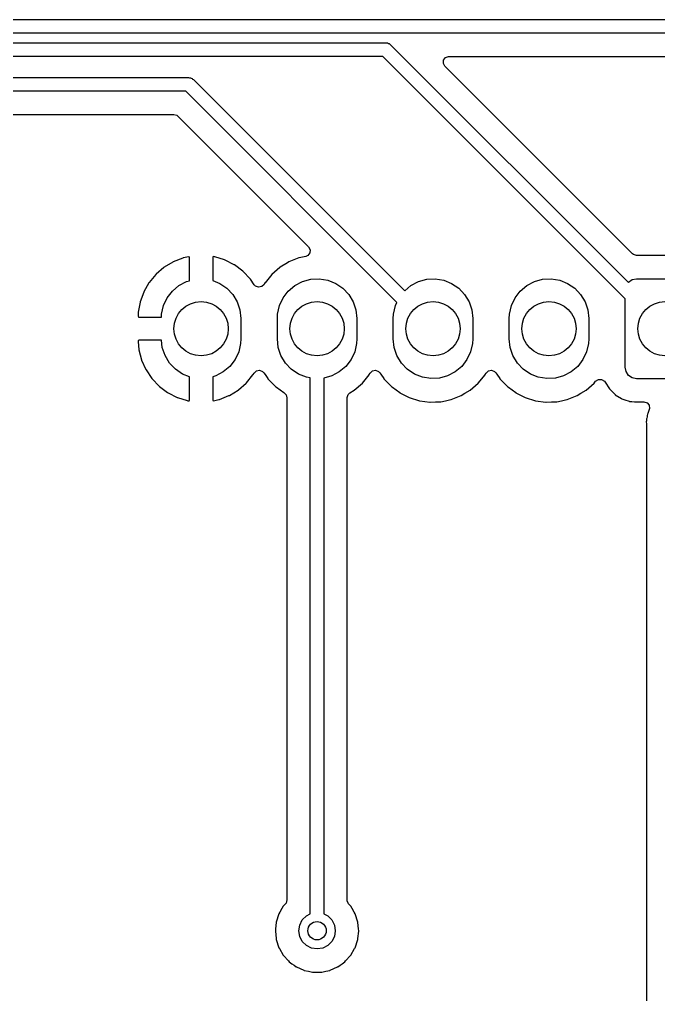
# Model space of a CAD drawing. Extents: x 51 to 243, y -135 to -54.
# Drawn here: x 140.8 to 154.8, y -75.56 to -54.21 of the extents above; entities that cross this region are included whole.
import ezdxf

# ---------------------------------------------------------------- set-up
doc = ezdxf.new("R2010")
doc.units = 0
doc.layers.add('BLACK', color=7, linetype='CONTINUOUS')

msp = doc.modelspace()

# ---------------------------------------------------------------- linework, layer by layer
at = {"layer": 'BLACK', "linetype": 'CONTINUOUS'}
for p, q in [((55.88, -54.206), (160.528, -54.206)), ((160.466, -54.506), (55.9421, -54.506)), ((72.4456, -54.714), (148.824, -54.714)), ((148.824, -54.714), (148.843, -54.7191)), ((148.843, -54.7191), (148.863, -54.7191)), ((148.863, -54.7191), (148.88, -54.729)), ((148.88, -54.729), (148.899, -54.7341)), ((148.899, -54.7341), (148.913, -54.7481)), ((148.913, -54.7481), (148.93, -54.7579)), ((148.93, -54.7579), (154.138, -59.9659)), ((148.762, -55.014), (72.5077, -55.014)), ((154.07, -60.3221), (148.762, -55.014)), ((150.087, -55.1673), (150.092, -55.0965)), ((150.092, -55.0965), (150.134, -55.0396)), ((150.134, -55.0396), (150.201, -55.0148)), ((150.201, -55.0148), (150.21, -55.0145)), ((150.21, -55.0145), (160.203, -55.0145)), ((150.121, -55.2296), (150.087, -55.1673)), ((154.231, -59.3396), (150.121, -55.2296)), ((72.39, -55.476), (144.506, -55.476)), ((144.506, -55.476), (144.525, -55.4811)), ((144.525, -55.4811), (144.545, -55.4811)), ((144.545, -55.4811), (144.562, -55.491)), ((144.562, -55.491), (144.581, -55.4961)), ((144.581, -55.4961), (144.595, -55.5101)), ((144.595, -55.5101), (144.612, -55.5199)), ((144.612, -55.5199), (149.239, -60.1472)), ((144.444, -55.776), (72.4521, -55.776)), ((149.07, -60.4023), (144.444, -55.776)), ((120.258, -56.2845), (144.181, -56.2845)), ((144.181, -56.2845), (144.249, -56.3045)), ((144.249, -56.3045), (144.27, -56.3214)), ((144.27, -56.3214), (145.777, -57.8281)), ((145.777, -57.8281), (147.135, -59.1861)), ((147.121, -59.3761), (147.072, -59.3986)), ((147.164, -59.3193), (147.121, -59.3761)), ((147.135, -59.1861), (147.169, -59.2485)), ((147.169, -59.2485), (147.164, -59.3193)), ((154.252, -59.3565), (154.231, -59.3396)), ((154.32, -59.3765), (154.252, -59.3565)), ((155.61, -59.3765), (154.32, -59.3765)), ((144.161, -59.519), (143.97, -59.6348)), ((144.17, -59.5143), (144.161, -59.519)), ((144.378, -59.4323), (144.17, -59.5143)), ((144.388, -59.4293), (144.378, -59.4323)), ((144.511, -59.4033), (144.388, -59.4293)), ((144.522, -59.4048), (144.511, -59.4033)), ((144.526, -59.4184), (144.522, -59.4048)), ((144.526, -59.9278), (144.526, -59.4184)), ((145.038, -59.4032), (145.034, -59.4163)), ((145.034, -59.4163), (145.034, -59.9251)), ((145.052, -59.401), (145.038, -59.4032)), ((145.072, -59.4036), (145.052, -59.401)), ((145.082, -59.4059), (145.072, -59.4036)), ((145.295, -59.472), (145.082, -59.4059)), ((145.305, -59.476), (145.295, -59.472)), ((145.504, -59.5772), (145.305, -59.476)), ((145.513, -59.5828), (145.504, -59.5772)), ((145.692, -59.716), (145.513, -59.5828)), ((146.673, -59.535), (146.509, -59.6344)), ((146.705, -59.5158), (146.673, -59.535)), ((146.922, -59.4299), (146.705, -59.5158)), ((146.928, -59.4288), (146.922, -59.4299)), ((147.072, -59.3986), (146.928, -59.4288)), ((146.928, -59.4288), (146.928, -59.4288)), ((143.785, -59.795), (143.644, -59.9675)), ((143.793, -59.7873), (143.785, -59.795)), ((143.961, -59.6411), (143.793, -59.7873)), ((143.97, -59.6348), (143.961, -59.6411)), ((145.7, -59.7231), (145.692, -59.716)), ((145.854, -59.8846), (145.7, -59.7231)), ((146.328, -59.7905), (146.18, -59.9714)), ((146.505, -59.6372), (146.328, -59.7905)), ((146.509, -59.6344), (146.505, -59.6372)), ((146.509, -59.6344), (146.509, -59.6344)), ((143.638, -59.9763), (143.527, -60.1703)), ((143.644, -59.9675), (143.638, -59.9763)), ((144.294, -60.0337), (144.46, -59.9461)), ((144.46, -59.9461), (144.526, -59.9278)), ((145.034, -59.9251), (145.188, -59.9868)), ((145.188, -59.9868), (145.344, -60.0925)), ((145.861, -59.8928), (145.854, -59.8846)), ((145.944, -60.017), (145.861, -59.8928)), ((145.972, -60.0462), (145.944, -60.017)), ((146.158, -60.009), (146.107, -60.0583)), ((146.177, -59.976), (146.158, -60.009)), ((146.18, -59.9714), (146.177, -59.976)), ((146.177, -59.976), (146.177, -59.976)), ((146.834, -60.0337), (147, -59.9461)), ((147, -59.9461), (147.181, -59.8962)), ((147.181, -59.8962), (147.369, -59.8864)), ((147.369, -59.8864), (147.554, -59.917)), ((147.554, -59.917), (147.728, -59.9868)), ((147.728, -59.9868), (147.884, -60.0925)), ((149.374, -60.0337), (149.54, -59.9461)), ((149.54, -59.9461), (149.721, -59.8962)), ((149.721, -59.8962), (149.909, -59.8864)), ((149.909, -59.8864), (150.094, -59.917)), ((150.094, -59.917), (150.268, -59.9868)), ((150.268, -59.9868), (150.424, -60.0925)), ((151.914, -60.0337), (152.08, -59.9461)), ((152.08, -59.9461), (152.261, -59.8962)), ((152.261, -59.8962), (152.449, -59.8864)), ((152.449, -59.8864), (152.634, -59.917)), ((152.634, -59.917), (152.808, -59.9868)), ((152.808, -59.9868), (152.964, -60.0925)), ((154.138, -59.9659), (154.143, -59.9582)), ((154.143, -59.9582), (154.224, -59.904)), ((154.224, -59.904), (154.32, -59.885)), ((154.32, -59.885), (155.56, -59.885)), ((143.523, -60.1799), (143.447, -60.3897)), ((143.527, -60.1703), (143.523, -60.1799)), ((144.036, -60.3043), (144.15, -60.155)), ((144.15, -60.155), (144.294, -60.0337)), ((145.344, -60.0925), (145.473, -60.229)), ((145.473, -60.229), (145.57, -60.3901)), ((146.038, -60.0722), (145.972, -60.0462)), ((146.107, -60.0583), (146.038, -60.0722)), ((146.576, -60.3043), (146.69, -60.155)), ((146.69, -60.155), (146.834, -60.0337)), ((147.884, -60.0925), (148.013, -60.229)), ((148.013, -60.229), (148.11, -60.3901)), ((149.239, -60.1472), (149.374, -60.0337)), ((150.424, -60.0925), (150.553, -60.229)), ((150.553, -60.229), (150.65, -60.3901)), ((151.656, -60.3043), (151.77, -60.155)), ((151.77, -60.155), (151.914, -60.0337)), ((152.964, -60.0925), (153.093, -60.229)), ((153.093, -60.229), (153.19, -60.3901)), ((143.444, -60.4), (143.404, -60.6208)), ((143.447, -60.3897), (143.444, -60.4)), ((143.956, -60.4746), (144.036, -60.3043)), ((145.57, -60.3901), (145.63, -60.5682)), ((146.496, -60.4746), (146.576, -60.3043)), ((148.11, -60.3901), (148.17, -60.5682)), ((149.036, -60.4746), (149.07, -60.4023)), ((150.65, -60.3901), (150.71, -60.5682)), ((151.576, -60.4746), (151.656, -60.3043)), ((153.19, -60.3901), (153.25, -60.5682)), ((154.07, -61.825), (154.07, -60.3221)), ((143.403, -60.629), (143.402, -60.6479)), ((143.402, -60.6479), (143.402, -60.6508)), ((143.402, -60.6508), (143.402, -60.7079)), ((143.404, -60.6208), (143.403, -60.629)), ((143.912, -60.726), (143.915, -60.658)), ((143.915, -60.658), (143.956, -60.4746)), ((145.63, -60.5682), (145.65, -60.755)), ((146.45, -60.755), (146.455, -60.658)), ((146.455, -60.658), (146.496, -60.4746)), ((148.17, -60.5682), (148.19, -60.755)), ((148.99, -60.755), (148.995, -60.658)), ((148.995, -60.658), (149.036, -60.4746)), ((150.71, -60.5682), (150.73, -60.755)), ((151.53, -60.755), (151.535, -60.658)), ((151.535, -60.658), (151.576, -60.4746)), ((153.25, -60.5682), (153.27, -60.755)), ((143.402, -60.7079), (143.406, -60.7231)), ((143.406, -60.7231), (143.408, -60.7243)), ((143.408, -60.7243), (143.416, -60.726)), ((143.416, -60.726), (143.912, -60.726)), ((145.65, -60.755), (145.65, -61.205)), ((146.45, -61.205), (146.45, -60.755)), ((148.19, -60.755), (148.19, -61.205)), ((148.99, -61.205), (148.99, -60.755)), ((150.73, -60.755), (150.73, -61.205)), ((151.53, -61.205), (151.53, -60.755)), ((153.27, -60.755), (153.27, -61.205)), ((143.404, -61.2399), (143.402, -61.2475)), ((143.402, -61.2475), (143.402, -61.2611)), ((143.402, -61.2611), (143.402, -61.2664)), ((143.402, -61.2664), (143.416, -61.4327)), ((143.405, -61.2385), (143.404, -61.2399)), ((143.42, -61.234), (143.405, -61.2385)), ((143.913, -61.234), (143.42, -61.234)), ((143.93, -61.3918), (143.913, -61.234)), ((145.65, -61.205), (145.645, -61.302)), ((146.47, -61.3918), (146.45, -61.205)), ((148.19, -61.205), (148.185, -61.302)), ((149.01, -61.3918), (148.99, -61.205)), ((150.73, -61.205), (150.725, -61.302)), ((151.55, -61.3918), (151.53, -61.205)), ((153.27, -61.205), (153.265, -61.302)), ((143.416, -61.4327), (143.418, -61.4432)), ((143.418, -61.4432), (143.474, -61.6592)), ((143.99, -61.5699), (143.93, -61.3918)), ((145.604, -61.4854), (145.524, -61.6557)), ((145.645, -61.302), (145.604, -61.4854)), ((146.53, -61.5699), (146.47, -61.3918)), ((148.144, -61.4854), (148.064, -61.6557)), ((148.185, -61.302), (148.144, -61.4854)), ((149.07, -61.5699), (149.01, -61.3918)), ((150.684, -61.4854), (150.604, -61.6557)), ((150.725, -61.302), (150.684, -61.4854)), ((151.61, -61.5699), (151.55, -61.3918)), ((153.224, -61.4854), (153.144, -61.6557)), ((153.265, -61.302), (153.224, -61.4854)), ((143.474, -61.6592), (143.478, -61.6692)), ((143.478, -61.6692), (143.569, -61.8727)), ((144.087, -61.731), (143.99, -61.5699)), ((145.524, -61.6557), (145.41, -61.805)), ((146.627, -61.731), (146.53, -61.5699)), ((148.064, -61.6557), (147.95, -61.805)), ((149.167, -61.731), (149.07, -61.5699)), ((150.604, -61.6557), (150.49, -61.805)), ((151.707, -61.731), (151.61, -61.5699)), ((153.144, -61.6557), (153.03, -61.805)), ((143.569, -61.8727), (143.575, -61.882)), ((143.575, -61.882), (143.699, -62.0672)), ((144.216, -61.8675), (144.087, -61.731)), ((144.372, -61.9732), (144.216, -61.8675)), ((145.266, -61.9263), (145.1, -62.0139)), ((145.41, -61.805), (145.266, -61.9263)), ((145.941, -61.951), (145.992, -61.9017)), ((145.992, -61.9017), (146.062, -61.8879)), ((146.062, -61.8879), (146.128, -61.9138)), ((146.128, -61.9138), (146.155, -61.943)), ((146.756, -61.8675), (146.627, -61.731)), ((146.912, -61.9732), (146.756, -61.8675)), ((147.806, -61.9263), (147.64, -62.0139)), ((147.95, -61.805), (147.806, -61.9263)), ((148.481, -61.9515), (148.532, -61.9022)), ((148.532, -61.9022), (148.602, -61.8883)), ((148.602, -61.8883), (148.668, -61.9143)), ((148.668, -61.9143), (148.695, -61.9434)), ((149.296, -61.8675), (149.167, -61.731)), ((149.452, -61.9732), (149.296, -61.8675)), ((150.346, -61.9263), (150.18, -62.0139)), ((150.49, -61.805), (150.346, -61.9263)), ((151.021, -61.9515), (151.072, -61.9022)), ((151.072, -61.9022), (151.142, -61.8883)), ((151.142, -61.8883), (151.208, -61.9143)), ((151.208, -61.9143), (151.235, -61.9434)), ((151.836, -61.8675), (151.707, -61.731)), ((151.992, -61.9732), (151.836, -61.8675)), ((152.886, -61.9263), (152.72, -62.0139)), ((153.03, -61.805), (152.886, -61.9263)), ((154.089, -61.9207), (154.07, -61.825)), ((154.143, -62.0018), (154.089, -61.9207)), ((143.699, -62.0672), (143.706, -62.0754)), ((143.706, -62.0754), (143.86, -62.2369)), ((144.526, -62.0349), (144.372, -61.9732)), ((144.526, -62.5437), (144.526, -62.0349)), ((145.1, -62.0139), (145.034, -62.0322)), ((145.034, -62.0322), (145.034, -62.5416)), ((145.775, -62.165), (145.916, -61.9925)), ((145.916, -61.9925), (145.922, -61.9837)), ((145.922, -61.9837), (145.941, -61.951)), ((146.155, -61.943), (146.18, -61.9806)), ((146.18, -61.9806), (146.242, -62.0719)), ((146.242, -62.0719), (146.245, -62.0758)), ((146.245, -62.0758), (146.245, -62.0758)), ((146.245, -62.0758), (146.274, -62.1058)), ((146.274, -62.1058), (146.403, -62.2412)), ((147.086, -62.043), (146.912, -61.9732)), ((147.17, -62.0569), (147.086, -62.043)), ((147.17, -73.801), (147.17, -62.0569)), ((147.64, -62.0139), (147.47, -62.0608)), ((147.47, -62.0608), (147.47, -73.801)), ((148.312, -62.1695), (148.46, -61.9886)), ((148.46, -61.9886), (148.463, -61.984)), ((148.463, -61.984), (148.481, -61.9515)), ((148.463, -61.984), (148.463, -61.984)), ((148.695, -61.9434), (148.715, -61.9727)), ((148.715, -61.9727), (148.782, -62.0719)), ((148.782, -62.0719), (148.785, -62.0758)), ((148.785, -62.0758), (148.785, -62.0758)), ((148.785, -62.0758), (148.814, -62.1058)), ((148.814, -62.1058), (148.943, -62.2412)), ((149.626, -62.043), (149.452, -61.9732)), ((149.811, -62.0736), (149.626, -62.043)), ((149.999, -62.0638), (149.811, -62.0736)), ((150.18, -62.0139), (149.999, -62.0638)), ((150.852, -62.1695), (151, -61.9886)), ((151, -61.9886), (151.003, -61.984)), ((151.003, -61.984), (151.021, -61.9515)), ((151.003, -61.984), (151.003, -61.984)), ((151.235, -61.9434), (151.255, -61.9727)), ((151.255, -61.9727), (151.322, -62.0719)), ((151.322, -62.0719), (151.325, -62.0758)), ((151.325, -62.0758), (151.325, -62.0758)), ((151.325, -62.0758), (151.354, -62.1058)), ((151.354, -62.1058), (151.483, -62.2412)), ((152.166, -62.043), (151.992, -61.9732)), ((152.351, -62.0736), (152.166, -62.043)), ((152.539, -62.0638), (152.351, -62.0736)), ((152.72, -62.0139), (152.539, -62.0638)), ((153.392, -62.1695), (153.422, -62.1322)), ((153.422, -62.1322), (153.481, -62.0922)), ((153.481, -62.0922), (153.552, -62.0903)), ((153.552, -62.0903), (153.613, -62.127)), ((153.613, -62.127), (153.628, -62.1494)), ((153.628, -62.1494), (153.628, -62.1489)), ((153.628, -62.1489), (153.722, -62.2993)), ((154.224, -62.056), (154.143, -62.0018)), ((154.32, -62.075), (154.224, -62.056)), ((155.56, -62.075), (154.32, -62.075)), ((143.86, -62.2369), (143.868, -62.244)), ((143.868, -62.244), (144.047, -62.3772)), ((145.399, -62.441), (145.59, -62.3252)), ((145.59, -62.3252), (145.599, -62.3189)), ((145.599, -62.3189), (145.767, -62.1727)), ((145.767, -62.1727), (145.775, -62.165)), ((146.403, -62.2412), (146.408, -62.2444)), ((146.408, -62.2444), (146.433, -62.263)), ((146.433, -62.263), (146.591, -62.3808)), ((148.039, -62.3811), (148.135, -62.3228)), ((148.135, -62.3228), (148.312, -62.1695)), ((148.943, -62.2412), (148.948, -62.2444)), ((148.948, -62.2444), (148.973, -62.263)), ((148.973, -62.263), (149.131, -62.3808)), ((150.56, -62.3927), (150.671, -62.3256)), ((150.671, -62.3256), (150.675, -62.3228)), ((150.671, -62.3256), (150.671, -62.3256)), ((150.675, -62.3228), (150.852, -62.1695)), ((151.483, -62.2412), (151.488, -62.2444)), ((151.488, -62.2444), (151.513, -62.263)), ((151.513, -62.263), (151.671, -62.3808)), ((153.1, -62.3927), (153.211, -62.3256)), ((153.211, -62.3256), (153.215, -62.3228)), ((153.211, -62.3256), (153.211, -62.3256)), ((153.215, -62.3228), (153.392, -62.1695)), ((153.722, -62.2993), (153.847, -62.4243)), ((144.047, -62.3772), (144.056, -62.3828)), ((144.056, -62.3828), (144.255, -62.484)), ((144.255, -62.484), (144.265, -62.488)), ((144.265, -62.488), (144.478, -62.5541)), ((144.478, -62.5541), (144.488, -62.5564)), ((144.488, -62.5564), (144.508, -62.559)), ((144.508, -62.559), (144.522, -62.5568)), ((144.522, -62.5568), (144.526, -62.5437)), ((145.034, -62.5416), (145.038, -62.5552)), ((145.038, -62.5552), (145.049, -62.5567)), ((145.049, -62.5567), (145.172, -62.5307)), ((145.172, -62.5307), (145.182, -62.5277)), ((145.182, -62.5277), (145.39, -62.4457)), ((145.39, -62.4457), (145.399, -62.441)), ((146.591, -62.3808), (146.596, -62.3832)), ((146.596, -62.3832), (146.6, -62.386)), ((146.6, -62.386), (146.599, -62.3878)), ((146.599, -62.3878), (146.644, -62.4304)), ((146.644, -62.4304), (146.661, -62.494)), ((146.661, -62.494), (146.661, -73.4932)), ((147.978, -62.4888), (147.999, -62.4207)), ((147.978, -73.4932), (147.978, -62.4888)), ((147.999, -62.4207), (148.039, -62.3811)), ((149.131, -62.3808), (149.136, -62.3832)), ((149.136, -62.3832), (149.136, -62.3832)), ((149.136, -62.3832), (149.335, -62.4844)), ((149.335, -62.4844), (149.339, -62.4868)), ((149.339, -62.4868), (149.563, -62.5562)), ((149.563, -62.5562), (149.568, -62.5569)), ((149.568, -62.5569), (149.568, -62.5569)), ((149.568, -62.5569), (149.79, -62.5862)), ((149.912, -62.5826), (150.029, -62.5782)), ((150.029, -62.5782), (150.131, -62.5567)), ((150.131, -62.5567), (150.252, -62.5312)), ((150.252, -62.5312), (150.258, -62.5301)), ((150.252, -62.5312), (150.252, -62.5312)), ((150.258, -62.5301), (150.475, -62.4442)), ((150.475, -62.4442), (150.56, -62.3927)), ((151.671, -62.3808), (151.676, -62.3832)), ((151.676, -62.3832), (151.676, -62.3832)), ((151.676, -62.3832), (151.875, -62.4844)), ((151.875, -62.4844), (151.88, -62.4868)), ((151.88, -62.4868), (152.103, -62.5562)), ((152.103, -62.5562), (152.108, -62.5569)), ((152.108, -62.5569), (152.108, -62.5569)), ((152.108, -62.5569), (152.33, -62.5862)), ((152.452, -62.5826), (152.569, -62.5782)), ((152.569, -62.5782), (152.671, -62.5567)), ((152.671, -62.5567), (152.792, -62.5312)), ((152.792, -62.5312), (152.798, -62.5301)), ((152.792, -62.5312), (152.792, -62.5312)), ((152.798, -62.5301), (153.015, -62.4442)), ((153.015, -62.4442), (153.1, -62.3927)), ((153.847, -62.4243), (153.853, -62.4281)), ((153.853, -62.4281), (153.853, -62.4281)), ((153.853, -62.4281), (153.989, -62.5121)), ((153.989, -62.5121), (153.997, -62.5171)), ((153.997, -62.5171), (154.063, -62.539)), ((154.063, -62.539), (154.159, -62.5706)), ((154.159, -62.5706), (154.159, -62.5706)), ((154.159, -62.5706), (154.165, -62.5728)), ((154.165, -62.5728), (154.172, -62.5735)), ((154.172, -62.5735), (154.172, -62.5735)), ((154.172, -62.5735), (154.215, -62.5779)), ((154.215, -62.5779), (154.27, -62.5835)), ((149.79, -62.5862), (149.79, -62.5862)), ((149.79, -62.5862), (149.795, -62.5869)), ((149.795, -62.5869), (149.8, -62.5867)), ((149.8, -62.5867), (149.912, -62.5826)), ((149.8, -62.5867), (149.8, -62.5867)), ((152.33, -62.5862), (152.33, -62.5862)), ((152.33, -62.5862), (152.335, -62.5869)), ((152.335, -62.5869), (152.34, -62.5867)), ((152.34, -62.5867), (152.452, -62.5826)), ((152.34, -62.5867), (152.34, -62.5867)), ((154.27, -62.5835), (154.48, -62.5835)), ((154.48, -62.5835), (154.548, -62.6035)), ((154.548, -62.6035), (154.594, -62.6572)), ((154.577, -62.7945), (154.572, -62.8153)), ((154.59, -62.7702), (154.577, -62.7945)), ((154.605, -62.7274), (154.59, -62.7702)), ((154.594, -62.6572), (154.605, -62.7274)), ((154.534, -62.9968), (154.531, -63.018)), ((154.535, -62.9771), (154.534, -62.9968)), ((154.541, -62.9361), (154.535, -62.9557)), ((154.535, -62.9557), (154.535, -62.9771)), ((154.547, -62.9109), (154.541, -62.9361)), ((154.549, -62.8993), (154.547, -62.9109)), ((154.552, -62.8833), (154.549, -62.8993)), ((154.557, -62.8537), (154.552, -62.8833)), ((154.565, -62.834), (154.557, -62.8537)), ((154.572, -62.8153), (154.565, -62.834)), ((154.531, -63.018), (154.535, -63.0626)), ((154.535, -63.0626), (154.535, -63.064)), ((154.535, -63.064), (154.535, -63.0758)), ((154.535, -63.0758), (154.535, -82.1045)), ((146.552, -73.6818), (146.504, -73.7647)), ((146.581, -73.6311), (146.552, -73.6818)), ((146.629, -73.5776), (146.581, -73.6311)), ((146.641, -73.5614), (146.629, -73.5776)), ((146.661, -73.4932), (146.641, -73.5614)), ((147.98, -73.5135), (147.978, -73.4932)), ((148.011, -73.5776), (147.98, -73.5135)), ((148.059, -73.6311), (148.011, -73.5776)), ((148.088, -73.6818), (148.059, -73.6311)), ((148.136, -73.7647), (148.088, -73.6818)), ((146.485, -73.7964), (146.426, -73.9781)), ((146.504, -73.7647), (146.485, -73.7964)), ((146.996, -73.9329), (147.085, -73.8444)), ((147.085, -73.8444), (147.17, -73.801)), ((147.47, -73.801), (147.555, -73.8444)), ((147.555, -73.8444), (147.644, -73.9329)), ((148.155, -73.7964), (148.136, -73.7647)), ((148.214, -73.9781), (148.155, -73.7964)), ((146.426, -73.9846), (146.411, -74.1275)), ((146.426, -73.9781), (146.426, -73.9846)), ((146.426, -73.9846), (146.426, -73.9846)), ((146.92, -74.168), (146.94, -74.0444)), ((146.94, -74.0444), (146.996, -73.9329)), ((147.644, -73.9329), (147.7, -74.0444)), ((147.7, -74.0444), (147.72, -74.168)), ((148.214, -73.9846), (148.214, -73.9781)), ((148.229, -74.1275), (148.214, -73.9846)), ((148.214, -73.9846), (148.214, -73.9846)), ((146.411, -74.1275), (146.406, -74.168)), ((146.406, -74.168), (146.407, -74.1746)), ((146.407, -74.1746), (146.425, -74.3415)), ((146.94, -74.2916), (146.92, -74.168)), ((146.996, -74.4031), (146.94, -74.2916)), ((147.7, -74.2916), (147.644, -74.4031)), ((147.72, -74.168), (147.7, -74.2916)), ((148.215, -74.3415), (148.233, -74.1746)), ((148.234, -74.168), (148.229, -74.1275)), ((148.233, -74.1746), (148.234, -74.168)), ((146.425, -74.3415), (146.426, -74.3579)), ((146.426, -74.3579), (146.485, -74.5396)), ((146.485, -74.5396), (146.489, -74.5453)), ((147.085, -74.4916), (146.996, -74.4031)), ((147.196, -74.5484), (147.085, -74.4916)), ((147.555, -74.4916), (147.444, -74.5484)), ((147.644, -74.4031), (147.555, -74.4916)), ((148.151, -74.5453), (148.155, -74.5396)), ((148.155, -74.5396), (148.214, -74.3579)), ((148.214, -74.3579), (148.215, -74.3415)), ((146.489, -74.5453), (146.489, -74.5453)), ((146.489, -74.5453), (146.497, -74.5596)), ((146.497, -74.5596), (146.581, -74.7049)), ((146.581, -74.7049), (146.585, -74.7099)), ((146.585, -74.7099), (146.585, -74.7099)), ((146.585, -74.7099), (146.694, -74.8306)), ((147.32, -74.568), (147.196, -74.5484)), ((147.444, -74.5484), (147.32, -74.568)), ((147.946, -74.8306), (148.055, -74.7099)), ((148.055, -74.7099), (148.059, -74.7049)), ((148.055, -74.7099), (148.055, -74.7099)), ((148.059, -74.7049), (148.143, -74.5596)), ((148.143, -74.5596), (148.151, -74.5453)), ((148.151, -74.5453), (148.151, -74.5453)), ((146.694, -74.8306), (146.709, -74.8469)), ((146.709, -74.8469), (146.77, -74.8916)), ((146.77, -74.8916), (146.816, -74.925)), ((146.816, -74.925), (146.863, -74.9591)), ((146.863, -74.9591), (146.869, -74.9618)), ((146.869, -74.9618), (146.869, -74.9618)), ((146.869, -74.9618), (147.032, -75.0341)), ((147.608, -75.0341), (147.771, -74.9618)), ((147.771, -74.9618), (147.777, -74.9591)), ((147.771, -74.9618), (147.771, -74.9618)), ((147.777, -74.9591), (147.824, -74.925)), ((147.824, -74.925), (147.87, -74.8916)), ((147.87, -74.8916), (147.931, -74.8469)), ((147.931, -74.8469), (147.946, -74.8306)), ((147.032, -75.0341), (147.038, -75.0368)), ((147.038, -75.0368), (147.131, -75.0566)), ((147.131, -75.0566), (147.218, -75.0751)), ((147.218, -75.0751), (147.218, -75.0751)), ((147.218, -75.0751), (147.225, -75.0765)), ((147.225, -75.0765), (147.415, -75.0765)), ((147.415, -75.0765), (147.422, -75.0751)), ((147.422, -75.0751), (147.509, -75.0566)), ((147.422, -75.0751), (147.422, -75.0751)), ((147.509, -75.0566), (147.602, -75.0368)), ((147.602, -75.0368), (147.608, -75.0341))]:
    msp.add_line(p, q, dxfattribs=at)
at = {"layer": 'BLACK'}
for centre, radius in [((144.78, -60.98), 0.595), ((147.32, -60.98), 0.595), ((149.86, -60.98), 0.595), ((152.4, -60.98), 0.595), ((154.94, -60.98), 0.595), ((147.32, -74.168), 0.2)]:
    msp.add_circle(centre, radius, dxfattribs=at)

doc.saveas('drawing.dxf')
